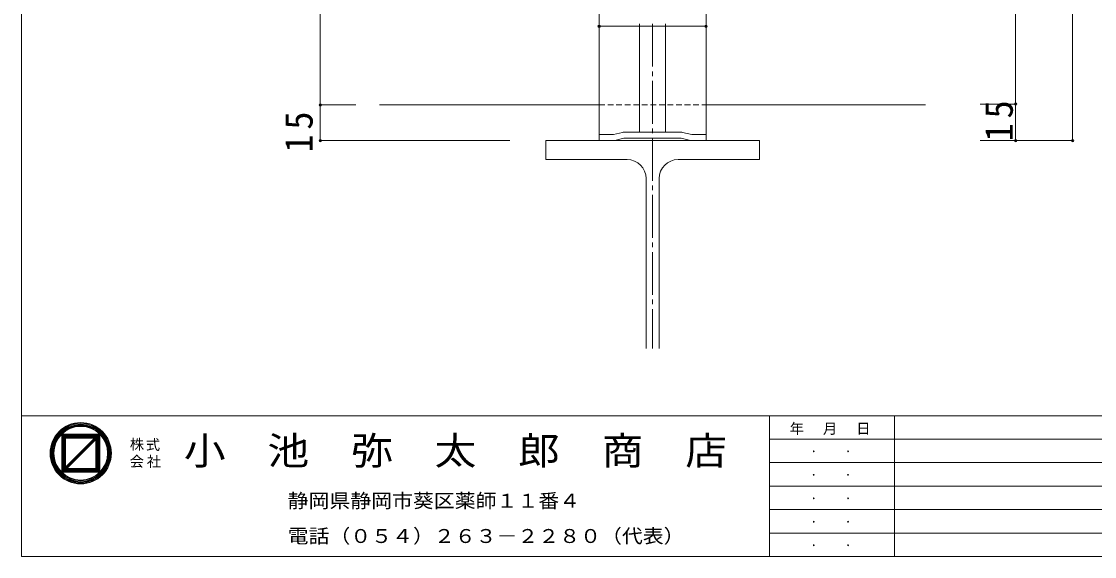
# Model space of a CAD drawing. Units: millimetres, scale not verified. Extents: x -1135 to 2170, y -1086 to 2575.
# Drawn here: x 592.6 to 1044.6, y 184.1 to 409.2 of the extents above; entities that cross this region are included whole.
import ezdxf
from ezdxf.enums import TextEntityAlignment as Align

# ---------------------------------------------------------------- set-up
doc = ezdxf.new("R2010")
doc.units = ezdxf.units.MM
doc.header["$LTSCALE"] = 2
doc.header["$PDMODE"] = 32
doc.header["$PDSIZE"] = 1
doc.linetypes.add('CHAIN2', pattern=[12, 9, -1, 1, -1])
doc.linetypes.add('DASHED1', pattern=[1.8, 1.2, -0.6])
doc.layers.add('0-2', color=4, linetype='Continuous', lineweight=18)
doc.styles.add('ＭＳ ゴシック', font='')
doc.styles.get('ＭＳ ゴシック').set_extended_font_data('MS Gothic')

msp = doc.modelspace()

# ---------------------------------------------------------------- linework, layer by layer
at = {"layer": '0-2', "color": 2}
for p, q in [((592.646, 184.121), (592.646, 1304.128)), ((2169.535, 243.381), (592.646, 243.381)), ((907.648, 243.381), (907.648, 184.121)), ((960.311, 243.381), (960.311, 184.121)), ((1344.783, 233.504), (907.648, 233.504)), ((1344.783, 223.628), (907.648, 223.628)), ((907.648, 213.751), (2169.535, 213.751)), ((1344.783, 203.874), (907.648, 203.874)), ((1344.783, 193.998), (907.648, 193.998)), ((592.646, 184.121), (2169.535, 184.121))]:
    msp.add_line(p, q, dxfattribs=at)
at = {"layer": '0-2', "color": 7}
for p, q in [((835.978, 359.13), (835.978, 517.63)), ((880.978, 359.13), (880.978, 517.63)), ((1011.387, 479.513), (1011.387, 374.514)), ((835.978, 407.243), (880.977, 407.243)), ((852.977, 362.63), (852.977, 408.243)), ((863.977, 362.63), (863.977, 408.243)), ((718.477, 374.93), (718.477, 359.13)), ((733.477, 374.13), (718.477, 374.13)), ((996.387, 374.514), (1011.387, 374.514)), ((841.977, 361.63), (835.978, 361.63)), ((841.977, 361.63), (845.859, 362.561)), ((870.513, 362.63), (846.442, 362.63)), ((874.977, 361.63), (871.096, 362.561)), ((880.978, 361.63), (874.977, 361.63)), ((798.4, 359.13), (718.477, 359.13)), ((880.978, 359.13), (835.978, 359.13)), ((842.56, 359.199), (846.407, 360.122)), ((870.477, 360.13), (846.477, 360.13)), ((874.395, 359.199), (870.547, 360.122)), ((996.387, 359.13), (1011.387, 359.13))]:
    msp.add_line(p, q, dxfattribs=at)
at = {"layer": '0-2', "color": 7, "linetype": 'CHAIN2'}
msp.add_line((858.477, 408.243), (858.477, 271.63), dxfattribs=at)
at = {"layer": '0-2', "color": 3}
for p, q in [((835.978, 374.13), (743.477, 374.13)), ((973.477, 374.13), (880.978, 374.13)), ((813.478, 351.131), (847.728, 351.131)), ((855.727, 271.63), (855.727, 343.13)), ((861.227, 271.63), (861.227, 343.13)), ((611.204, 221.749), (611.204, 233.984)), ((624.004, 233.418), (611.77, 221.184)), ((624.004, 233.418), (624.004, 221.184)), ((624.004, 221.184), (611.77, 221.184))]:
    msp.add_line(p, q, dxfattribs=at)
at = {"layer": '0-2', "color": 3, "linetype": 'DASHED1'}
msp.add_line((835.978, 374.13), (880.978, 374.13), dxfattribs=at)
at = {"layer": '0-2', "lineweight": 9}
for p, q in [((609.604, 235.423), (625.604, 235.423)), ((609.604, 235.104), (625.604, 235.104)), ((609.604, 234.783), (625.604, 234.783)), ((609.604, 234.463), (625.604, 234.463)), ((609.604, 234.143), (625.604, 234.143)), ((609.604, 233.824), (611.204, 233.824)), ((609.604, 233.503), (611.204, 233.503)), ((609.604, 233.184), (611.204, 233.184)), ((609.604, 232.863), (611.204, 232.863)), ((609.604, 232.543), (611.204, 232.543)), ((609.604, 232.223), (611.204, 232.223)), ((609.604, 231.903), (611.204, 231.903)), ((609.604, 231.583), (611.204, 231.583)), ((609.604, 231.264), (611.204, 231.264)), ((609.604, 230.944), (611.204, 230.944)), ((609.604, 230.623), (611.204, 230.623)), ((611.204, 233.984), (611.204, 234.307)), ((620.079, 230.623), (621.21, 230.623)), ((620.399, 230.943), (621.53, 230.943)), ((620.719, 231.264), (621.85, 231.264)), ((621.039, 231.583), (622.17, 231.583)), ((621.358, 231.903), (622.49, 231.903)), ((621.678, 232.223), (622.81, 232.223)), ((621.998, 232.543), (623.13, 232.543)), ((622.319, 232.863), (623.45, 232.863)), ((622.638, 233.184), (623.77, 233.184)), ((622.958, 233.503), (625.604, 233.503)), ((623.279, 233.824), (625.604, 233.824)), ((624.004, 233.184), (625.604, 233.184)), ((624.004, 232.863), (625.604, 232.863)), ((624.004, 232.543), (625.604, 232.543)), ((624.004, 232.223), (625.604, 232.223)), ((624.004, 231.903), (625.604, 231.903)), ((624.004, 231.583), (625.604, 231.583)), ((624.004, 231.264), (625.604, 231.264)), ((624.004, 230.944), (625.604, 230.944)), ((624.004, 230.623), (625.604, 230.623)), ((609.604, 230.303), (611.204, 230.303)), ((609.604, 229.984), (611.204, 229.984)), ((609.604, 229.663), (611.204, 229.663)), ((609.604, 229.343), (611.204, 229.343)), ((609.604, 229.023), (611.204, 229.023)), ((609.604, 228.704), (611.204, 228.704)), ((609.604, 228.383), (611.204, 228.383)), ((609.604, 228.064), (611.204, 228.064)), ((609.604, 227.743), (611.204, 227.743)), ((609.604, 227.423), (611.204, 227.423)), ((609.604, 227.103), (611.204, 227.103)), ((609.604, 226.784), (611.204, 226.784)), ((609.604, 226.464), (611.204, 226.464)), ((609.604, 226.143), (611.204, 226.143)), ((615.599, 226.143), (616.73, 226.143)), ((615.919, 226.464), (617.05, 226.464)), ((616.238, 226.784), (617.37, 226.784)), ((616.559, 227.103), (617.69, 227.103)), ((616.878, 227.423), (618.01, 227.423)), ((617.199, 227.743), (618.33, 227.743)), ((617.519, 228.064), (618.65, 228.064)), ((617.839, 228.383), (618.97, 228.383)), ((618.159, 228.704), (619.29, 228.704)), ((618.478, 229.023), (619.61, 229.023)), ((618.799, 229.343), (619.93, 229.343)), ((619.119, 229.663), (620.25, 229.663)), ((619.438, 229.984), (620.57, 229.984)), ((619.759, 230.303), (620.89, 230.303)), ((624.004, 230.303), (625.604, 230.303)), ((624.004, 229.984), (625.604, 229.984)), ((624.004, 229.663), (625.604, 229.663)), ((624.004, 229.343), (625.604, 229.343)), ((624.004, 229.023), (625.604, 229.023)), ((624.004, 228.704), (625.604, 228.704)), ((624.004, 228.383), (625.604, 228.383)), ((624.004, 228.064), (625.604, 228.064)), ((624.004, 227.743), (625.604, 227.743)), ((624.004, 227.423), (625.604, 227.423)), ((624.004, 227.103), (625.604, 227.103)), ((624.004, 226.784), (625.604, 226.784)), ((624.004, 226.464), (625.604, 226.464)), ((624.004, 226.143), (625.604, 226.143)), ((609.604, 225.823), (611.204, 225.823)), ((609.604, 225.503), (611.204, 225.503)), ((609.604, 225.184), (611.204, 225.184)), ((609.604, 224.863), (611.204, 224.863)), ((609.604, 224.543), (611.204, 224.543)), ((609.604, 224.223), (611.204, 224.223)), ((609.604, 223.904), (611.204, 223.904)), ((609.604, 223.583), (611.204, 223.583)), ((609.604, 223.263), (611.204, 223.263)), ((609.604, 222.944), (611.204, 222.944)), ((609.604, 222.624), (611.204, 222.624)), ((609.604, 222.304), (611.204, 222.304)), ((609.604, 221.983), (611.204, 221.983)), ((609.604, 221.663), (612.25, 221.663)), ((611.439, 221.983), (612.57, 221.983)), ((611.758, 222.304), (612.89, 222.304)), ((612.079, 222.624), (613.21, 222.624)), ((612.399, 222.944), (613.53, 222.944)), ((612.718, 223.263), (613.85, 223.263)), ((613.038, 223.583), (614.17, 223.583)), ((613.359, 223.904), (614.49, 223.904)), ((613.679, 224.223), (614.81, 224.223)), ((613.999, 224.543), (615.13, 224.543)), ((614.318, 224.863), (615.45, 224.863)), ((614.639, 225.184), (615.77, 225.184)), ((614.959, 225.503), (616.09, 225.503)), ((615.279, 225.823), (616.41, 225.823)), ((624.004, 225.823), (625.604, 225.823)), ((624.004, 225.503), (625.604, 225.503)), ((624.004, 225.184), (625.604, 225.184)), ((624.004, 224.863), (625.604, 224.863)), ((624.004, 224.543), (625.604, 224.543)), ((624.004, 224.223), (625.604, 224.223)), ((624.004, 223.904), (625.604, 223.904)), ((624.004, 223.583), (625.604, 223.583)), ((624.004, 223.263), (625.604, 223.263)), ((624.004, 222.944), (625.604, 222.944)), ((624.004, 222.624), (625.604, 222.624)), ((624.004, 222.304), (625.604, 222.304)), ((624.004, 221.983), (625.604, 221.983)), ((624.004, 221.663), (625.604, 221.663)), ((609.604, 221.344), (611.93, 221.344)), ((609.604, 221.024), (625.604, 221.024)), ((609.604, 220.704), (625.604, 220.704)), ((609.604, 220.384), (625.604, 220.384)), ((609.604, 220.063), (625.604, 220.063)), ((609.604, 219.743), (625.604, 219.743)), ((624.004, 221.344), (625.604, 221.344))]:
    msp.add_line(p, q, dxfattribs=at)
at = {"layer": '0-2', "color": 7}
for points in [[(996.387, 667.613), (1035.388, 667.613), (1035.388, 359.13)], [(733.477, 562.23), (718.477, 562.23), (718.477, 374.93)], [(1011.387, 374.514), (1011.387, 359.13), (1026.387, 359.13), (1035.388, 359.13)]]:
    msp.add_lwpolyline(points, dxfattribs=at)
at = {"layer": '0-2', "color": 3}
for points in [[(903.477, 359.13), (813.477, 359.131), (813.478, 351.131)], [(903.477, 359.13), (903.477, 351.13), (869.227, 351.131)], [(611.204, 233.984), (623.439, 233.984), (611.204, 221.749)]]:
    msp.add_lwpolyline(points, dxfattribs=at)
msp.add_lwpolyline([(609.604, 219.584), (609.604, 235.583), (625.604, 235.583), (625.604, 219.584)], close=True, dxfattribs=at)
for radius in [12.914, 11.314, 11.314, 11.314, 11.314, 11.314, 11.314, 11.314]:
    msp.add_circle((617.604, 227.583), radius, dxfattribs=at)
at = {"layer": '0-2', "lineweight": 9}
for radius in [12.754, 12.434, 12.114, 11.794, 11.474]:
    msp.add_circle((617.604, 227.583), radius, dxfattribs=at)
at = {"layer": '0-2', "color": 7}
for centre, start, end in [((846.442, 360.13), 89.99998, 103.48883), ((870.513, 360.13), 76.51112, 89.99998), ((841.977, 361.63), 270, 283.48885), ((874.977, 361.63), 256.51114, 270)]:
    msp.add_arc(centre, 2.5, start, end, dxfattribs=at)
at = {"layer": '0-2', "color": 3}
for centre, start, end in [((847.728, 343.13), 359.99974, 89.99973), ((869.227, 343.13), 89.99973, 179.99973)]:
    msp.add_arc(centre, 8, start, end, dxfattribs=at)
for p in [(835.977, 407.243), (880.977, 407.243), (718.477, 374.13), (1011.387, 374.514), (718.477, 359.13), (1011.387, 359.13), (1035.388, 359.13)]:
    msp.add_point(p, dxfattribs=at)

# ---------------------------------------------------------------- texts
at = {"layer": '0-2', "color": 2, "style": 'ＭＳ ゴシック', "width": 1.1}
msp.add_text('小\u3000池\u3000弥\u3000太\u3000郎\u3000商\u3000店', height=11.73, dxfattribs=at).set_placement((661.034, 219.25), align=Align.BOTTOM_LEFT)
at = {"layer": '0-2', "color": 7, "style": 'ＭＳ ゴシック'}
for s, p in [('株', (638.289, 227.838)), ('式', (645.039, 227.638)), ('会', (638.239, 220.588)), ('社', (645.439, 220.588))]:
    msp.add_text(s, height=4.399, dxfattribs=at).set_placement(p, align=Align.BOTTOM_LEFT)
at = {"layer": '0-2', "color": 3, "style": 'ＭＳ ゴシック', "width": 1.1}
for s, p in [('静岡県静岡市葵区薬師１１番４', (704.741, 202.89)), ('電話（０５４）２６３－２２８０（代表）', (704.745, 188.056))]:
    msp.add_text(s, height=5.865, dxfattribs=at).set_placement(p, align=Align.BOTTOM_LEFT)
at = {"layer": '0-2', "color": 2, "char_height": 11.73, "attachment_point": 7, "rotation": 90, "style": 'ＭＳ ゴシック'}
for insert in [(1010.387, 358.822), (715.477, 354.13)]:
    msp.add_mtext('\\T1.27;\\W0.95;15', dxfattribs=dict(at, insert=insert))
at = {"layer": '0-2', "color": 7, "char_height": 4.399, "attachment_point": 7, "style": 'ＭＳ ゴシック'}
for s, insert in [('\\T1.17;年\u3000月\u3000日', (916.195, 235.276)), ('\\T1.27;\\W0.95;.\\~\u3000.\u3000\\~', (924.917, 227.957)), ('\\T1.27;\\W0.95;.\\~\u3000.\u3000\\~', (924.917, 218.08)), ('\\T1.27;\\W0.95;.\\~\u3000.\u3000\\~', (924.917, 208.204)), ('\\T1.27;\\W0.95;.\\~\u3000.\u3000\\~', (924.917, 198.327)), ('\\T1.27;\\W0.95;.\\~\u3000.\u3000\\~', (924.917, 188.45))]:
    msp.add_mtext(s, dxfattribs=dict(at, insert=insert))

doc.saveas('drawing.dxf')
